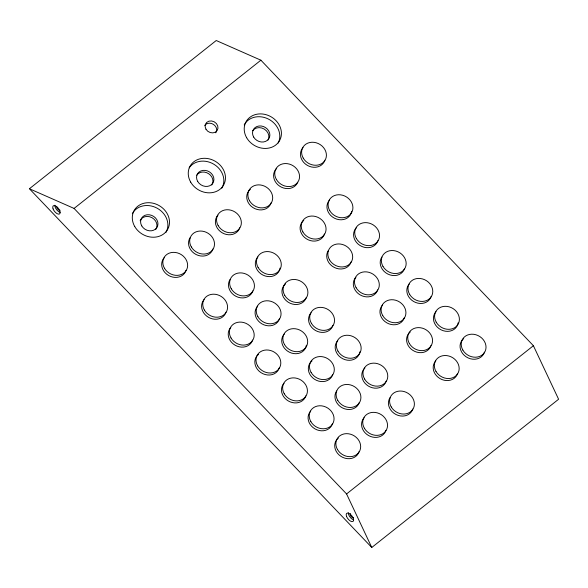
<?xml version="1.0" encoding="UTF-8"?>
<svg xmlns="http://www.w3.org/2000/svg" width="588" height="588" viewBox="0 0 588 588"><rect width="100%" height="100%" fill="white"/><g stroke="black" fill="none" stroke-linecap="round" stroke-linejoin="round"><path stroke-width="0.88" d="M29.4 188.755L216.23 40.521L260.896 60.197L533.397 345.715L558.6 399.245L371.77 547.479L29.4 188.755L74.073 208.431L346.575 493.949L371.77 547.479M74.073 208.431L260.896 60.197M346.575 493.949L533.397 345.715M204.683 125.516A6.666 5.748 29.9 0 1 213.503 124.428A6.666 5.748 29.9 0 1 215.825 132.822M244.226 124.928A19.235 16.574 29.9 0 1 245.115 123.443M245.63 122.745A19.235 16.574 29.9 0 1 270.149 120.033A19.235 16.574 29.9 0 1 278.161 143.046M189.16 167.845A19.235 16.574 29.9 0 1 214.186 164.434A19.235 16.574 29.9 0 1 221.779 188.204M132.307 213.731A19.235 16.574 29.9 0 1 157.363 208.321A19.235 16.574 29.9 0 1 165.816 232.605M252.715 130.764A8.974 7.732 29.9 0 1 264.269 129.088A8.974 7.732 29.9 0 1 268.077 140.032M196.759 175.158A8.974 7.732 29.9 0 1 208.637 173.695A8.974 7.732 29.9 0 1 211.761 184.999M140.15 220.743A8.974 7.732 29.9 0 1 152.005 217.692A8.974 7.732 29.9 0 1 155.805 229.401M60.116 212.371A5.13 2.462 51.6 0 1 54.853 205.234M60.086 210.247A2.565 1.235 51.6 0 1 57.918 209.313A2.565 1.235 51.6 0 1 56.713 206.711M353.579 519.851A5.13 2.462 51.6 0 1 348.316 512.714M353.55 517.727A2.565 1.235 51.6 0 1 350.948 516.279A2.565 1.235 51.6 0 1 350.507 513.603M297.719 182.207A12.826 11.047 29.9 0 1 279.734 186.22A12.826 11.047 29.9 0 1 276.698 168.418M271.09 202.838A12.826 11.047 29.9 0 1 252.869 207.527A12.826 11.047 29.9 0 1 250.392 189.255M404.316 317.696A12.826 11.047 29.9 0 1 386.808 322.834A12.826 11.047 29.9 0 1 382.538 305.106M377.702 289.803A12.826 11.047 29.9 0 1 360.194 294.941A12.826 11.047 29.9 0 1 355.916 277.213M484.424 352.175A12.826 11.047 29.9 0 1 466.203 356.865A12.826 11.047 29.9 0 1 463.719 338.592M351.08 261.91A12.826 11.047 29.9 0 1 334.307 267.444A12.826 11.047 29.9 0 1 328.391 250.451M431.18 296.389A12.826 11.047 29.9 0 1 413.673 301.519A12.826 11.047 29.9 0 1 409.402 283.798M377.937 240.602A12.826 11.047 29.9 0 1 360.069 245.519A12.826 11.047 29.9 0 1 356.681 227.497M457.56 373.483A12.826 11.047 29.9 0 1 440.052 378.621A12.826 11.047 29.9 0 1 435.781 360.892M404.559 268.495A12.826 11.047 29.9 0 1 387.786 274.023A12.826 11.047 29.9 0 1 381.869 257.037M430.938 345.59A12.826 11.047 29.9 0 1 412.717 350.286A12.826 11.047 29.9 0 1 410.24 332.007M351.639 211.283A12.826 11.047 29.9 0 1 334.55 218.244A12.826 11.047 29.9 0 1 329.537 200.118M324.458 234.017A12.826 11.047 29.9 0 1 306.23 238.713A12.826 11.047 29.9 0 1 303.753 220.441M458.125 322.856A12.826 11.047 29.9 0 1 441.029 329.809A12.826 11.047 29.9 0 1 436.024 311.691M239.757 227.703A12.826 11.047 29.9 0 1 222.249 232.833A12.826 11.047 29.9 0 1 217.979 215.112M412.791 409.005A12.826 11.047 29.9 0 1 396.025 414.533A12.826 11.047 29.9 0 1 390.109 397.547M386.176 381.112A12.826 11.047 29.9 0 1 368.301 386.029A12.826 11.047 29.9 0 1 364.913 368.007M359.878 351.793A12.826 11.047 29.9 0 1 342.782 358.754A12.826 11.047 29.9 0 1 337.769 340.628M332.933 325.326A12.826 11.047 29.9 0 1 315.425 330.456A12.826 11.047 29.9 0 1 311.148 312.735M280.013 268.113A12.826 11.047 29.9 0 1 262.917 275.074A12.826 11.047 29.9 0 1 257.911 256.949M306.311 297.432A12.826 11.047 29.9 0 1 288.091 302.122A12.826 11.047 29.9 0 1 285.606 283.85M279.447 318.747A12.826 11.047 29.9 0 1 261.939 323.878A12.826 11.047 29.9 0 1 257.669 306.157M212.893 249.011A12.826 11.047 29.9 0 1 196.127 254.545A12.826 11.047 29.9 0 1 190.211 237.552M332.69 374.527A12.826 11.047 29.9 0 1 314.47 379.223A12.826 11.047 29.9 0 1 311.985 360.951M306.392 345.215A12.826 11.047 29.9 0 1 289.303 352.168A12.826 11.047 29.9 0 1 284.291 334.05M252.825 290.854A12.826 11.047 29.9 0 1 236.06 296.381A12.826 11.047 29.9 0 1 230.143 279.396M359.312 402.42A12.826 11.047 29.9 0 1 342.539 407.954A12.826 11.047 29.9 0 1 336.623 390.961M385.934 430.313A12.826 11.047 29.9 0 1 368.426 435.451A12.826 11.047 29.9 0 1 364.156 417.723M252.59 340.055A12.826 11.047 29.9 0 1 235.082 345.185A12.826 11.047 29.9 0 1 230.805 327.465M359.07 451.628A12.826 11.047 29.9 0 1 340.849 456.317A12.826 11.047 29.9 0 1 338.372 438.045M332.448 423.735A12.826 11.047 29.9 0 1 314.947 428.865A12.826 11.047 29.9 0 1 310.67 411.144M279.212 367.948A12.826 11.047 29.9 0 1 260.984 372.645A12.826 11.047 29.9 0 1 258.507 354.366M186.036 270.326A12.826 11.047 29.9 0 1 168.528 275.456A12.826 11.047 29.9 0 1 164.258 257.735M225.968 312.162A12.826 11.047 29.9 0 1 208.461 317.299A12.826 11.047 29.9 0 1 204.183 299.571M305.834 395.842A12.826 11.047 29.9 0 1 288.326 400.972A12.826 11.047 29.9 0 1 284.048 383.251M324.819 160.215A12.826 11.047 29.9 0 1 307.311 165.346A12.826 11.047 29.9 0 1 303.033 147.625M205.954 129.191A6.666 5.748 29.9 0 0 217.126 130.565A6.666 5.748 29.9 0 0 211.584 120.974A6.666 5.748 29.9 0 0 205.954 129.191M246.659 137.746A19.235 16.574 29.9 0 0 278.888 141.715A19.235 16.574 29.9 0 0 262.902 114.043A19.235 16.574 29.9 0 0 246.659 137.746M190.696 182.148A19.235 16.574 29.9 0 0 222.933 186.109A19.235 16.574 29.9 0 0 206.939 158.444A19.235 16.574 29.9 0 0 190.696 182.148M134.74 226.542A19.235 16.574 29.9 0 0 166.97 230.511A19.235 16.574 29.9 0 0 150.976 202.845A19.235 16.574 29.9 0 0 134.74 226.542M253.656 137.055A8.974 7.732 29.9 0 0 268.694 138.908A8.974 7.732 29.9 0 0 261.234 126.001A8.974 7.732 29.9 0 0 253.656 137.055M197.693 181.457A8.974 7.732 29.9 0 0 212.738 183.309A8.974 7.732 29.9 0 0 205.271 170.395A8.974 7.732 29.9 0 0 197.693 181.457M141.73 225.858A8.974 7.732 29.9 0 0 156.775 227.71A8.974 7.732 29.9 0 0 149.315 214.796A8.974 7.732 29.9 0 0 141.73 225.858M53.06 208.872A5.13 2.462 51.6 0 0 59.491 213.981A5.13 2.462 51.6 0 0 56.801 206.733A5.13 2.462 51.6 0 0 53.06 208.872M346.523 516.352A5.13 2.462 51.6 0 0 352.954 521.46A5.13 2.462 51.6 0 0 350.264 514.213A5.13 2.462 51.6 0 0 346.523 516.352M276.382 179.45A12.826 11.047 29.9 0 0 297.866 182.096A12.826 11.047 29.9 0 0 287.209 163.648A12.826 11.047 29.9 0 0 276.382 179.45M249.518 200.758A12.826 11.047 29.9 0 0 271.009 203.404A12.826 11.047 29.9 0 0 260.344 184.963A12.826 11.047 29.9 0 0 249.518 200.758M382.744 315.624A12.826 11.047 29.9 0 0 404.235 318.27A12.826 11.047 29.9 0 0 393.57 299.821A12.826 11.047 29.9 0 0 382.744 315.624M356.122 287.73A12.826 11.047 29.9 0 0 377.614 290.376A12.826 11.047 29.9 0 0 366.949 271.928A12.826 11.047 29.9 0 0 356.122 287.73M462.852 350.095A12.826 11.047 29.9 0 0 484.336 352.741A12.826 11.047 29.9 0 0 473.678 334.293A12.826 11.047 29.9 0 0 462.852 350.095M329.5 259.837A12.826 11.047 29.9 0 0 350.992 262.483A12.826 11.047 29.9 0 0 340.327 244.035A12.826 11.047 29.9 0 0 329.5 259.837M409.608 294.309A12.826 11.047 29.9 0 0 431.092 296.955A12.826 11.047 29.9 0 0 420.435 278.514A12.826 11.047 29.9 0 0 409.608 294.309M356.365 238.522A12.826 11.047 29.9 0 0 377.856 241.168A12.826 11.047 29.9 0 0 367.191 222.727A12.826 11.047 29.9 0 0 356.365 238.522M435.987 371.41A12.826 11.047 29.9 0 0 457.479 374.056A12.826 11.047 29.9 0 0 446.814 355.608A12.826 11.047 29.9 0 0 435.987 371.41M382.986 266.415A12.826 11.047 29.9 0 0 404.478 269.061A12.826 11.047 29.9 0 0 393.813 250.62A12.826 11.047 29.9 0 0 382.986 266.415M409.366 343.517A12.826 11.047 29.9 0 0 430.857 346.163A12.826 11.047 29.9 0 0 420.192 327.714A12.826 11.047 29.9 0 0 409.366 343.517M329.743 210.636A12.826 11.047 29.9 0 0 351.234 213.275A12.826 11.047 29.9 0 0 340.57 194.834A12.826 11.047 29.9 0 0 329.743 210.636M302.879 231.944A12.826 11.047 29.9 0 0 324.37 234.59A12.826 11.047 29.9 0 0 313.713 216.141A12.826 11.047 29.9 0 0 302.879 231.944M436.23 322.202A12.826 11.047 29.9 0 0 457.714 324.848A12.826 11.047 29.9 0 0 447.056 306.407A12.826 11.047 29.9 0 0 436.23 322.202M218.177 225.623A12.826 11.047 29.9 0 0 239.669 228.269A12.826 11.047 29.9 0 0 229.011 209.828A12.826 11.047 29.9 0 0 218.177 225.623M391.218 406.925A12.826 11.047 29.9 0 0 412.71 409.571A12.826 11.047 29.9 0 0 402.045 391.13A12.826 11.047 29.9 0 0 391.218 406.925M364.597 379.032A12.826 11.047 29.9 0 0 386.088 381.678A12.826 11.047 29.9 0 0 375.423 363.237A12.826 11.047 29.9 0 0 364.597 379.032M337.975 351.139A12.826 11.047 29.9 0 0 359.466 353.785A12.826 11.047 29.9 0 0 348.802 335.344A12.826 11.047 29.9 0 0 337.975 351.139M311.353 323.253A12.826 11.047 29.9 0 0 332.845 325.892A12.826 11.047 29.9 0 0 322.187 307.45A12.826 11.047 29.9 0 0 311.353 323.253M258.11 267.466A12.826 11.047 29.9 0 0 279.601 270.105A12.826 11.047 29.9 0 0 268.944 251.664A12.826 11.047 29.9 0 0 258.11 267.466M284.732 295.36A12.826 11.047 29.9 0 0 306.223 297.998A12.826 11.047 29.9 0 0 295.566 279.557A12.826 11.047 29.9 0 0 284.732 295.36M257.875 316.667A12.826 11.047 29.9 0 0 279.366 319.313A12.826 11.047 29.9 0 0 268.701 300.865A12.826 11.047 29.9 0 0 257.875 316.667M191.321 246.938A12.826 11.047 29.9 0 0 212.812 249.584A12.826 11.047 29.9 0 0 202.147 231.135A12.826 11.047 29.9 0 0 191.321 246.938M311.118 372.454A12.826 11.047 29.9 0 0 332.61 375.1A12.826 11.047 29.9 0 0 321.945 356.651A12.826 11.047 29.9 0 0 311.118 372.454M284.496 344.561A12.826 11.047 29.9 0 0 305.988 347.207A12.826 11.047 29.9 0 0 295.323 328.758A12.826 11.047 29.9 0 0 284.496 344.561M231.253 288.774A12.826 11.047 29.9 0 0 252.744 291.42A12.826 11.047 29.9 0 0 242.08 272.979A12.826 11.047 29.9 0 0 231.253 288.774M337.74 400.347A12.826 11.047 29.9 0 0 359.224 402.993A12.826 11.047 29.9 0 0 348.566 384.545A12.826 11.047 29.9 0 0 337.74 400.347M364.362 428.24A12.826 11.047 29.9 0 0 385.846 430.886A12.826 11.047 29.9 0 0 375.188 412.438A12.826 11.047 29.9 0 0 364.362 428.24M231.011 337.982A12.826 11.047 29.9 0 0 252.502 340.628A12.826 11.047 29.9 0 0 241.844 322.18A12.826 11.047 29.9 0 0 231.011 337.982M337.497 449.548A12.826 11.047 29.9 0 0 358.989 452.194A12.826 11.047 29.9 0 0 348.324 433.753A12.826 11.047 29.9 0 0 337.497 449.548M310.876 421.662A12.826 11.047 29.9 0 0 332.367 424.301A12.826 11.047 29.9 0 0 321.702 405.86A12.826 11.047 29.9 0 0 310.876 421.662M257.632 365.876A12.826 11.047 29.9 0 0 279.124 368.514A12.826 11.047 29.9 0 0 268.459 350.073A12.826 11.047 29.9 0 0 257.632 365.876M164.456 268.246A12.826 11.047 29.9 0 0 185.948 270.892A12.826 11.047 29.9 0 0 175.29 252.45A12.826 11.047 29.9 0 0 164.456 268.246M204.389 310.089A12.826 11.047 29.9 0 0 225.88 312.735A12.826 11.047 29.9 0 0 215.223 294.287A12.826 11.047 29.9 0 0 204.389 310.089M284.254 393.769A12.826 11.047 29.9 0 0 305.745 396.408A12.826 11.047 29.9 0 0 295.08 377.966A12.826 11.047 29.9 0 0 284.254 393.769M303.239 158.135A12.826 11.047 29.9 0 0 324.73 160.781A12.826 11.047 29.9 0 0 314.065 142.34A12.826 11.047 29.9 0 0 303.239 158.135"/></g></svg>
